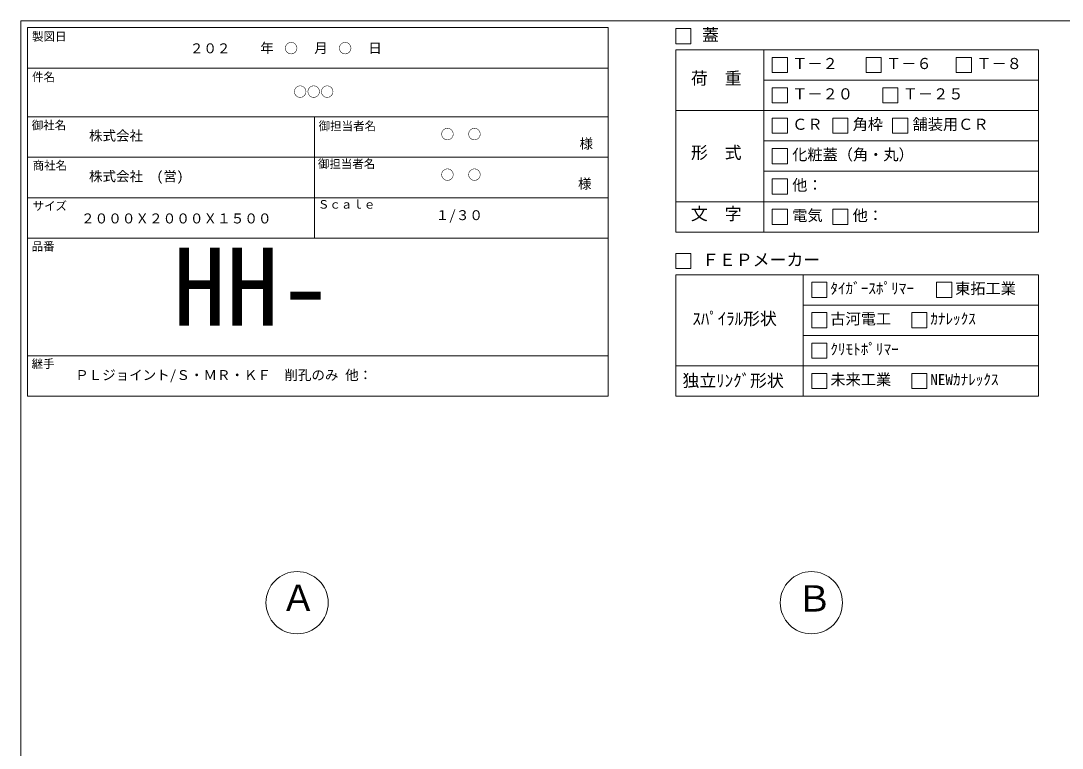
# Model space of a CAD drawing. Units: millimetres, scale not verified. Extents: x -9756 to 9756, y -4566 to 4566.
# Drawn here: x -2485 to 3636, y 291 to 4566 of the extents above; entities that cross this region are included whole.
import ezdxf
from ezdxf.enums import TextEntityAlignment as Align

# ---------------------------------------------------------------- set-up
doc = ezdxf.new("R2010")
doc.units = ezdxf.units.MM
doc.header["$LTSCALE"] = 20
for name, color, linetype, lineweight in [('0-2_waku', 7, 'Continuous', 18), ('0-3_gaikei', 7, 'Continuous', 18), ('0-D_文字１', 7, 'Continuous', 18), ('1-4_文字２', 7, 'Continuous', 5)]:
    doc.layers.add(name, color=color, linetype=linetype, lineweight=lineweight)
doc.styles.add('ＭＳ ゴシック', font='')
doc.styles.get('ＭＳ ゴシック').set_extended_font_data('MS Gothic')

msp = doc.modelspace()

# ---------------------------------------------------------------- linework, layer by layer
at = {"layer": '0-2_waku'}
for p, q in [((-2484.67, 4565.84), (-2484.67, -3984.16)), ((-2484.67, 4565.84), (9755.33, 4565.84)), ((-2484.67, 4565.84), (9755.33, 4565.84)), ((-2444.99, 4526.15), (-2444.99, 2359.57)), ((-2444.99, 4526.15), (967.58, 4526.15)), ((-2444.99, 4526.15), (-2444.99, 2359.57)), ((-2444.99, 4526.15), (967.58, 4526.15)), ((-2444.99, 4526.15), (-2444.99, 2359.57)), ((967.58, 4526.15), (967.58, 2359.57)), ((1364.39, 4395.65), (3497.24, 4395.65)), ((1364.39, 4395.65), (1364.39, 3324.26)), ((1881.56, 4395.65), (1881.56, 3324.26)), ((3497.24, 4395.65), (3497.24, 3324.26)), ((-2444.99, 4288.07), (967.58, 4288.07)), ((-2444.99, 4288.07), (967.58, 4288.07)), ((-2444.99, 4288.07), (967.58, 4288.07)), ((-2444.99, 4288.07), (967.58, 4288.07)), ((1881.56, 4217.08), (3497.24, 4217.08)), ((-2444.99, 4002.36), (967.58, 4002.36)), ((-2444.99, 4002.36), (967.58, 4002.36)), ((-758.55, 4002.36), (-758.55, 3288.11)), ((1364.39, 4038.52), (3497.24, 4038.52)), ((1881.56, 3859.95), (3497.24, 3859.95)), ((-2444.99, 3764.28), (967.58, 3764.28)), ((1881.56, 3681.39), (3497.24, 3681.39)), ((-2444.99, 3526.19), (967.58, 3526.19)), ((1364.39, 3502.82), (3497.24, 3502.82)), ((1364.39, 3324.26), (3497.24, 3324.26)), ((-2444.99, 3288.11), (967.58, 3288.11)), ((1364.39, 3073.83), (3497.24, 3073.83)), ((1364.39, 3073.83), (1364.39, 2359.57)), ((2114, 3073.83), (2114, 2359.57)), ((3497.24, 3073.83), (3497.24, 2359.57)), ((2114, 2895.26), (3497.24, 2895.26)), ((2114, 2716.7), (3497.24, 2716.7)), ((-2444.99, 2597.66), (967.58, 2597.66)), ((1364.39, 2538.14), (3497.24, 2538.14)), ((-2444.99, 2359.57), (967.58, 2359.57)), ((1364.39, 2359.57), (3497.24, 2359.57)), ((1364.39, 2359.57), (3497.24, 2359.57))]:
    msp.add_line(p, q, dxfattribs=at)
at = {"layer": '0-3_gaikei'}
for centre in [(-860.92, 1145.84), (2161.58, 1145.84)]:
    msp.add_circle(centre, 182.81, dxfattribs=at)
at = {"layer": '0-D_文字１'}
for p, q in [((1364.39, 4520.27), (1453.67, 4520.27)), ((1453.67, 4520.27), (1453.67, 4430.99)), ((1931.76, 4351.01), (2021.05, 4351.01)), ((1931.76, 4351.01), (1931.76, 4261.72)), ((1931.76, 4351.01), (1931.76, 4261.72)), ((1931.76, 4351.01), (2021.05, 4351.01)), ((1931.76, 4351.01), (1931.76, 4261.72)), ((1931.76, 4351.01), (2021.05, 4351.01)), ((2021.05, 4351.01), (2021.05, 4261.72)), ((2021.05, 4351.01), (2021.05, 4261.72)), ((2021.05, 4351.01), (2021.05, 4261.72)), ((2483.5, 4351.01), (2572.78, 4351.01)), ((2483.5, 4351.01), (2483.5, 4261.72)), ((2572.78, 4351.01), (2572.78, 4261.72)), ((3013.65, 4351.01), (3102.93, 4351.01)), ((3013.65, 4351.01), (3013.65, 4261.72)), ((3102.93, 4351.01), (3102.93, 4261.72)), ((1931.76, 4261.72), (2021.05, 4261.72)), ((1931.76, 4261.72), (2021.05, 4261.72)), ((1931.76, 4261.72), (2021.05, 4261.72)), ((2483.5, 4261.72), (2572.78, 4261.72)), ((3013.65, 4261.72), (3102.93, 4261.72)), ((1931.76, 4172.44), (2021.05, 4172.44)), ((1931.76, 4172.44), (1931.76, 4083.16)), ((2021.05, 4172.44), (2021.05, 4083.16)), ((2581.51, 4172.44), (2670.79, 4172.44)), ((2581.51, 4172.44), (2581.51, 4083.16)), ((2670.79, 4172.44), (2670.79, 4083.16)), ((1931.76, 4083.16), (2021.05, 4083.16)), ((2581.51, 4083.16), (2670.79, 4083.16)), ((1931.76, 3993.88), (2021.05, 3993.88)), ((1931.76, 3993.88), (1931.76, 3904.59)), ((1931.76, 3993.88), (1931.76, 3904.59)), ((2021.05, 3993.88), (2021.05, 3904.59)), ((2021.05, 3993.88), (2021.05, 3904.59)), ((2286.9, 3993.88), (2376.19, 3993.88)), ((2286.9, 3993.88), (2286.9, 3904.59)), ((2376.19, 3993.88), (2376.19, 3904.59)), ((2639.08, 3993.88), (2728.37, 3993.88)), ((2639.08, 3993.88), (2639.08, 3904.59)), ((2728.37, 3993.88), (2728.37, 3904.59)), ((1931.76, 3904.59), (2021.05, 3904.59)), ((1931.76, 3904.59), (2021.05, 3904.59)), ((2286.9, 3904.59), (2376.19, 3904.59)), ((2639.08, 3904.59), (2728.37, 3904.59)), ((1931.76, 3815.31), (1931.76, 3726.03)), ((2021.05, 3815.31), (2021.05, 3726.03)), ((1931.76, 3726.03), (2021.05, 3726.03)), ((1931.76, 3636.75), (2021.05, 3636.75)), ((1931.76, 3636.75), (1931.76, 3547.47)), ((1931.76, 3636.75), (1931.76, 3547.47)), ((2021.05, 3636.75), (2021.05, 3547.47)), ((2021.05, 3636.75), (2021.05, 3547.47)), ((1931.76, 3547.47), (2021.05, 3547.47)), ((1931.76, 3547.47), (2021.05, 3547.47)), ((1931.76, 3458.18), (1931.76, 3368.9)), ((2286.9, 3458.18), (2286.9, 3368.9)), ((1931.76, 3368.9), (2021.05, 3368.9)), ((2286.9, 3368.9), (2376.19, 3368.9)), ((1364.39, 3198.45), (1364.39, 3109.17)), ((1364.39, 3109.17), (1453.67, 3109.17)), ((2164.19, 3029.19), (2164.19, 2939.91)), ((2897.47, 3029.19), (2986.75, 3029.19)), ((2897.47, 3029.19), (2897.47, 2939.91)), ((2897.47, 3029.19), (2986.75, 3029.19)), ((2897.47, 3029.19), (2897.47, 2939.91)), ((2897.47, 3029.19), (2986.75, 3029.19)), ((2897.47, 3029.19), (2897.47, 2939.91)), ((2986.75, 3029.19), (2986.75, 2939.91)), ((2986.75, 3029.19), (2986.75, 2939.91)), ((2986.75, 3029.19), (2986.75, 2939.91)), ((2164.19, 2939.91), (2253.48, 2939.91)), ((2897.47, 2939.91), (2986.75, 2939.91)), ((2897.47, 2939.91), (2986.75, 2939.91)), ((2897.47, 2939.91), (2986.75, 2939.91)), ((2164.19, 2850.62), (2253.48, 2850.62)), ((2164.19, 2850.62), (2164.19, 2761.34)), ((2253.48, 2850.62), (2253.48, 2761.34)), ((2751.29, 2850.62), (2751.29, 2761.34)), ((2164.19, 2761.34), (2253.48, 2761.34)), ((2751.29, 2761.34), (2840.57, 2761.34)), ((2164.19, 2672.06), (2164.19, 2582.78)), ((2164.19, 2582.78), (2253.48, 2582.78)), ((2164.19, 2493.49), (2253.48, 2493.49)), ((2164.19, 2493.49), (2164.19, 2404.21)), ((2253.48, 2493.49), (2253.48, 2404.21)), ((2751.29, 2493.49), (2840.57, 2493.49)), ((2751.29, 2493.49), (2751.29, 2404.21)), ((2840.57, 2493.49), (2840.57, 2404.21)), ((2164.19, 2404.21), (2253.48, 2404.21)), ((2751.29, 2404.21), (2840.57, 2404.21))]:
    msp.add_line(p, q, dxfattribs=at)
for points in [[(1364.39, 4520.27), (1364.39, 4430.99), (1453.67, 4430.99)], [(1364.39, 4520.27), (1453.67, 4520.27), (1453.67, 4430.99)], [(1931.76, 3993.88), (2021.05, 3993.88), (2021.05, 3904.59)], [(1931.76, 3993.88), (1931.76, 3904.59), (2021.05, 3904.59)], [(1931.76, 3815.31), (2021.05, 3815.31), (2021.05, 3726.03)], [(1931.76, 3636.75), (2021.05, 3636.75), (2021.05, 3547.47)], [(1931.76, 3636.75), (1931.76, 3547.47), (2021.05, 3547.47)], [(1931.76, 3458.18), (2021.05, 3458.18), (2021.05, 3368.9)], [(2286.9, 3458.18), (2376.19, 3458.18), (2376.19, 3368.9)], [(1364.39, 3198.45), (1453.67, 3198.45), (1453.67, 3109.17)], [(2164.19, 3029.19), (2253.48, 3029.19), (2253.48, 2939.91)], [(2751.29, 2850.62), (2840.57, 2850.62), (2840.57, 2761.34)], [(2164.19, 2672.06), (2253.48, 2672.06), (2253.48, 2582.78)]]:
    msp.add_lwpolyline(points, dxfattribs=at)

# ---------------------------------------------------------------- texts
at = {"layer": '0-D_文字１', "style": 'ＭＳ ゴシック'}
for s, height, p in [('蓋', 72.73, (1519.31, 4425.2)), ('製図日', 49.46, (-2418.66, 4434)), ('\u3000\u3000年\u3000\u3000\u3000月\u3000\u3000\u3000日', 58.18, (-1236.09, 4359.39)), ('Ｔ－２', 65.46, (2049.1, 4262.69)), ('Ｔ－６', 65.46, (2600.84, 4262.69)), ('Ｔ－８', 65.46, (3130.99, 4262.69)), ('件名', 49.46, (-2418.66, 4195.92)), ('荷\u3000重', 72.73, (1453.6, 4169.86)), ('Ｔ－２０', 65.46, (2049.1, 4084.13)), ('Ｔ－２５', 65.46, (2698.85, 4084.13)), ('御社名', 49.46, (-2420.59, 3912.18)), ('御担当者名', 49.46, (-734.33, 3907.8)), ('御担当者名', 49.46, (-734.33, 3907.8)), ('ＣＲ', 65.46, (2049.1, 3905.56)), ('角枠', 65.46, (2404.24, 3905.56)), ('舗装用ＣＲ', 65.46, (2756.42, 3905.56)), ('様', 58.18, (798.84, 3797.68)), ('形\u3000式', 72.73, (1453.6, 3733.44)), ('化粧蓋（角・丸）', 65.46, (2049.1, 3727)), ('商社名', 49.46, (-2415.42, 3676)), ('御担当者名', 49.46, (-738.72, 3684.97)), ('様', 58.18, (789.93, 3561.74)), ('他：', 65.46, (2049.1, 3548.43)), ('サイズ', 49.46, (-2415.42, 3437.91)), ('Ｓｃａｌｅ', 49.46, (-738.72, 3446.89)), ('２０００Ｘ２０００Ｘ１５００', 58.65, (-2131.05, 3357.39)), ('１/３０', 58.18, (-46.68, 3377.07)), ('文\u3000字', 72.73, (1453.6, 3373.37)), ('電気', 65.46, (2049.1, 3369.87)), ('他：', 65.46, (2404.24, 3369.87)), ('品番', 49.46, (-2421.37, 3200.53)), ('HH-', 458.2, (-1590.4, 2637.01)), ('ＦＥＰメーカー', 72.73, (1519.31, 3103.38)), ('ﾀｲｶﾞｰｽﾎﾟﾘﾏｰ', 65.46, (2273.26, 2940.87)), ('東拓工業', 65.46, (3006.53, 2940.87)), ('ｽﾊﾟｲﾗﾙ形状', 72.73, (1462.83, 2757.06)), ('古河電工', 65.46, (2273.26, 2762.31)), ('ｶﾅﾚｯｸｽ', 65.46, (2860.35, 2762.31)), ('ｸﾘﾓﾄﾎﾟﾘﾏｰ', 65.46, (2273.26, 2583.74)), ('継手', 49.46, (-2421.37, 2510.08)), ('ＰＬジョイント/Ｓ・ＭＲ・ＫＦ\u3000削孔のみ 他：', 58.18, (-2165.26, 2437.35)), ('独立ﾘﾝｸﾞ形状', 72.73, (1404.24, 2393.02)), ('未来工業', 65.46, (2273.26, 2405.18)), ('NEWｶﾅﾚｯｸｽ', 65.46, (2860.35, 2405.18)), ('Ａ', 154.6, (-958.88, 1050.08)), ('Ｂ', 154.6, (2073.44, 1047.29))]:
    msp.add_text(s, height=height, dxfattribs=at).set_placement(p, align=Align.BOTTOM_LEFT)
at = {"layer": '1-4_文字２', "style": 'ＭＳ ゴシック'}
for s, p in [('\u3000\u3000２０２\u3000\u3000\u3000\u3000○\u3000\u3000\u3000○', (-1649.72, 4357.84)), ('○○○', (-882.52, 4102.24)), ('株式会社', (-2083.89, 3843.81)), ('○\u3000○', (-16.94, 3852.5)), ('株式会社\u3000(営)', (-2083.89, 3605.72)), ('○\u3000○', (-16.94, 3614.41))]:
    msp.add_text(s, height=58.18, dxfattribs=at).set_placement(p, align=Align.BOTTOM_LEFT)

doc.saveas('drawing.dxf')
